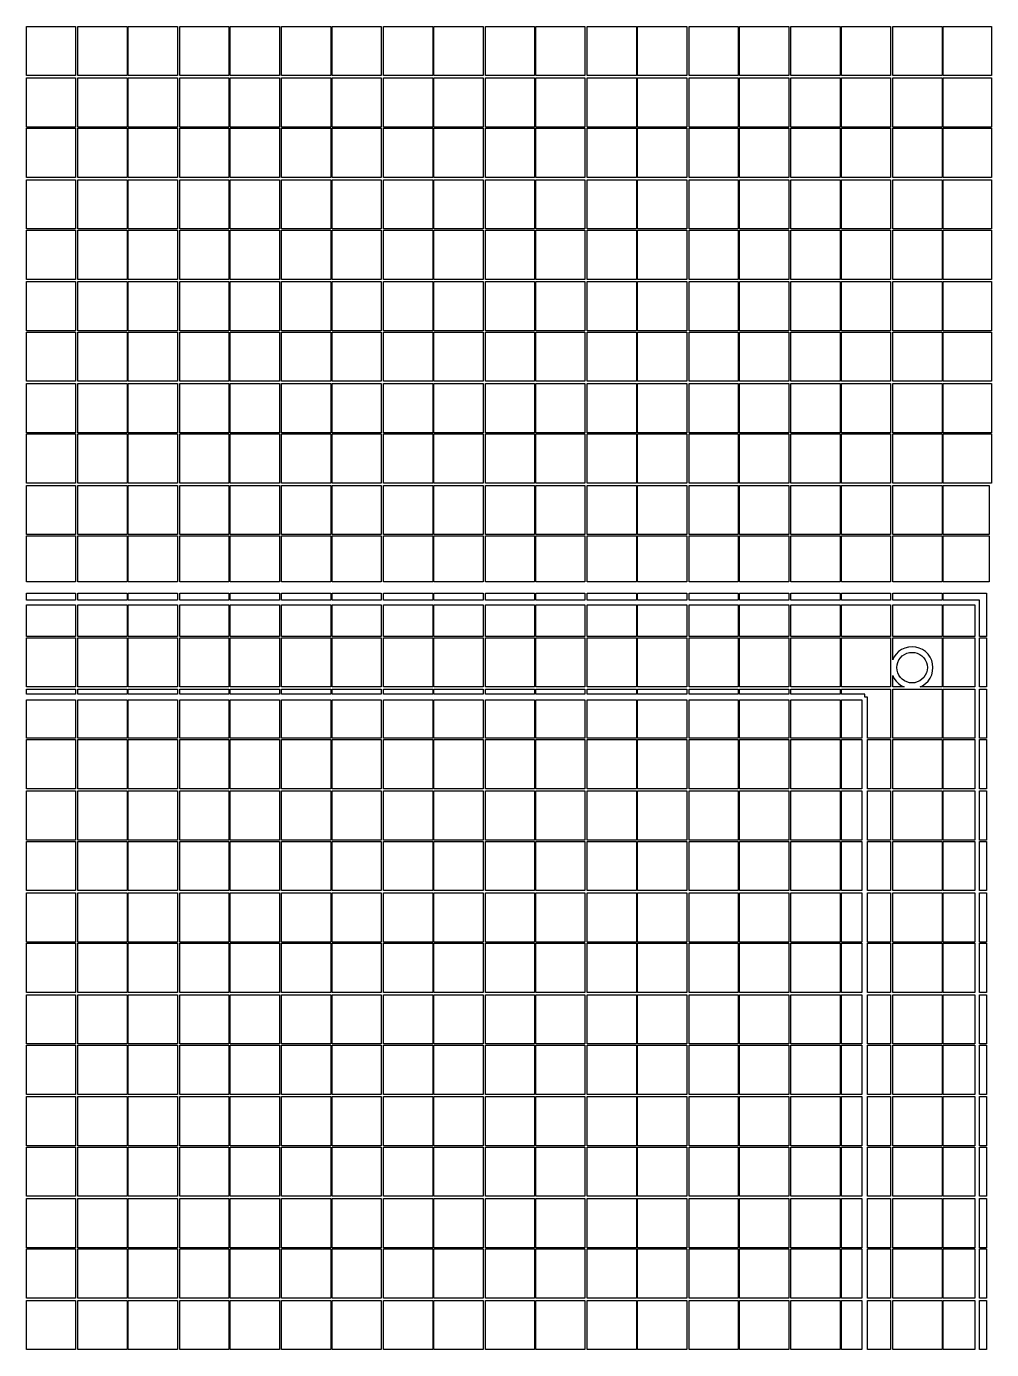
# Model space of a CAD drawing. Extents: x -185 to 185, y -332 to 185.
# Drawn here: x -94.9 to -0.2, y -74.9 to 54.9 of the extents above; entities that cross this region are included whole.
import ezdxf

# ---------------------------------------------------------------- set-up
doc = ezdxf.new("R2010")
doc.units = 0
doc.layers.get('0').update_dxf_attribs({"linetype": 'CONTINUOUS'})

msp = doc.modelspace()

# ---------------------------------------------------------------- linework, layer by layer
for points in [[(-94.94, 54.94), (-90.11, 54.94), (-90.11, 50.11), (-94.94, 50.11)], [(-89.89, 54.94), (-85.06, 54.94), (-85.06, 50.11), (-89.89, 50.11)], [(-84.94, 54.94), (-80.11, 54.94), (-80.11, 50.11), (-84.94, 50.11)], [(-79.89, 54.94), (-75.06, 54.94), (-75.06, 50.11), (-79.89, 50.11)], [(-74.94, 54.94), (-70.11, 54.94), (-70.11, 50.11), (-74.94, 50.11)], [(-69.89, 54.94), (-65.06, 54.94), (-65.06, 50.11), (-69.89, 50.11)], [(-64.94, 54.94), (-60.11, 54.94), (-60.11, 50.11), (-64.94, 50.11)], [(-59.89, 54.94), (-55.06, 54.94), (-55.06, 50.11), (-59.89, 50.11)], [(-54.94, 54.94), (-50.11, 54.94), (-50.11, 50.11), (-54.94, 50.11)], [(-49.89, 54.94), (-45.06, 54.94), (-45.06, 50.11), (-49.89, 50.11)], [(-44.94, 54.94), (-40.11, 54.94), (-40.11, 50.11), (-44.94, 50.11)], [(-39.89, 54.94), (-35.06, 54.94), (-35.06, 50.11), (-39.89, 50.11)], [(-34.94, 54.94), (-30.11, 54.94), (-30.11, 50.11), (-34.94, 50.11)], [(-29.89, 54.94), (-25.06, 54.94), (-25.06, 50.11), (-29.89, 50.11)], [(-24.94, 54.94), (-20.11, 54.94), (-20.11, 50.11), (-24.94, 50.11)], [(-19.89, 54.94), (-15.06, 54.94), (-15.06, 50.11), (-19.89, 50.11)], [(-14.94, 54.94), (-10.11, 54.94), (-10.11, 50.11), (-14.94, 50.11)], [(-9.89, 54.94), (-5.06, 54.94), (-5.06, 50.11), (-9.89, 50.11)], [(-4.94, 54.94), (-0.2, 54.94), (-0.2, 50.11), (-4.94, 50.11)], [(-94.94, 49.89), (-90.11, 49.89), (-90.11, 45.06), (-94.94, 45.06)], [(-89.89, 49.89), (-85.06, 49.89), (-85.06, 45.06), (-89.89, 45.06)], [(-84.94, 49.89), (-80.11, 49.89), (-80.11, 45.06), (-84.94, 45.06)], [(-79.89, 49.89), (-75.06, 49.89), (-75.06, 45.06), (-79.89, 45.06)], [(-74.94, 49.89), (-70.11, 49.89), (-70.11, 45.06), (-74.94, 45.06)], [(-69.89, 49.89), (-65.06, 49.89), (-65.06, 45.06), (-69.89, 45.06)], [(-64.94, 49.89), (-60.11, 49.89), (-60.11, 45.06), (-64.94, 45.06)], [(-59.89, 49.89), (-55.06, 49.89), (-55.06, 45.06), (-59.89, 45.06)], [(-54.94, 49.89), (-50.11, 49.89), (-50.11, 45.06), (-54.94, 45.06)], [(-49.89, 49.89), (-45.06, 49.89), (-45.06, 45.06), (-49.89, 45.06)], [(-44.94, 49.89), (-40.11, 49.89), (-40.11, 45.06), (-44.94, 45.06)], [(-39.89, 49.89), (-35.06, 49.89), (-35.06, 45.06), (-39.89, 45.06)], [(-34.94, 49.89), (-30.11, 49.89), (-30.11, 45.06), (-34.94, 45.06)], [(-29.89, 49.89), (-25.06, 49.89), (-25.06, 45.06), (-29.89, 45.06)], [(-24.94, 49.89), (-20.11, 49.89), (-20.11, 45.06), (-24.94, 45.06)], [(-19.89, 49.89), (-15.06, 49.89), (-15.06, 45.06), (-19.89, 45.06)], [(-14.94, 49.89), (-10.11, 49.89), (-10.11, 45.06), (-14.94, 45.06)], [(-9.89, 49.89), (-5.06, 49.89), (-5.06, 45.06), (-9.89, 45.06)], [(-4.94, 49.89), (-0.2, 49.89), (-0.2, 45.06), (-4.94, 45.06)], [(-94.94, 44.94), (-90.11, 44.94), (-90.11, 40.11), (-94.94, 40.11)], [(-89.89, 44.94), (-85.06, 44.94), (-85.06, 40.11), (-89.89, 40.11)], [(-84.94, 44.94), (-80.11, 44.94), (-80.11, 40.11), (-84.94, 40.11)], [(-79.89, 44.94), (-75.06, 44.94), (-75.06, 40.11), (-79.89, 40.11)], [(-74.94, 44.94), (-70.11, 44.94), (-70.11, 40.11), (-74.94, 40.11)], [(-69.89, 44.94), (-65.06, 44.94), (-65.06, 40.11), (-69.89, 40.11)], [(-64.94, 44.94), (-60.11, 44.94), (-60.11, 40.11), (-64.94, 40.11)], [(-59.89, 44.94), (-55.06, 44.94), (-55.06, 40.11), (-59.89, 40.11)], [(-54.94, 44.94), (-50.11, 44.94), (-50.11, 40.11), (-54.94, 40.11)], [(-49.89, 44.94), (-45.06, 44.94), (-45.06, 40.11), (-49.89, 40.11)], [(-44.94, 44.94), (-40.11, 44.94), (-40.11, 40.11), (-44.94, 40.11)], [(-39.89, 44.94), (-35.06, 44.94), (-35.06, 40.11), (-39.89, 40.11)], [(-34.94, 44.94), (-30.11, 44.94), (-30.11, 40.11), (-34.94, 40.11)], [(-29.89, 44.94), (-25.06, 44.94), (-25.06, 40.11), (-29.89, 40.11)], [(-24.94, 44.94), (-20.11, 44.94), (-20.11, 40.11), (-24.94, 40.11)], [(-19.89, 44.94), (-15.06, 44.94), (-15.06, 40.11), (-19.89, 40.11)], [(-14.94, 44.94), (-10.11, 44.94), (-10.11, 40.11), (-14.94, 40.11)], [(-9.89, 44.94), (-5.06, 44.94), (-5.06, 40.11), (-9.89, 40.11)], [(-4.94, 44.94), (-0.2, 44.94), (-0.2, 40.11), (-4.94, 40.11)], [(-94.94, 39.89), (-90.11, 39.89), (-90.11, 35.06), (-94.94, 35.06)], [(-89.89, 39.89), (-85.06, 39.89), (-85.06, 35.06), (-89.89, 35.06)], [(-84.94, 39.89), (-80.11, 39.89), (-80.11, 35.06), (-84.94, 35.06)], [(-79.89, 39.89), (-75.06, 39.89), (-75.06, 35.06), (-79.89, 35.06)], [(-74.94, 39.89), (-70.11, 39.89), (-70.11, 35.06), (-74.94, 35.06)], [(-69.89, 39.89), (-65.06, 39.89), (-65.06, 35.06), (-69.89, 35.06)], [(-64.94, 39.89), (-60.11, 39.89), (-60.11, 35.06), (-64.94, 35.06)], [(-59.89, 39.89), (-55.06, 39.89), (-55.06, 35.06), (-59.89, 35.06)], [(-54.94, 39.89), (-50.11, 39.89), (-50.11, 35.06), (-54.94, 35.06)], [(-49.89, 39.89), (-45.06, 39.89), (-45.06, 35.06), (-49.89, 35.06)], [(-44.94, 39.89), (-40.11, 39.89), (-40.11, 35.06), (-44.94, 35.06)], [(-39.89, 39.89), (-35.06, 39.89), (-35.06, 35.06), (-39.89, 35.06)], [(-34.94, 39.89), (-30.11, 39.89), (-30.11, 35.06), (-34.94, 35.06)], [(-29.89, 39.89), (-25.06, 39.89), (-25.06, 35.06), (-29.89, 35.06)], [(-24.94, 39.89), (-20.11, 39.89), (-20.11, 35.06), (-24.94, 35.06)], [(-19.89, 39.89), (-15.06, 39.89), (-15.06, 35.06), (-19.89, 35.06)], [(-14.94, 39.89), (-10.11, 39.89), (-10.11, 35.06), (-14.94, 35.06)], [(-9.89, 39.89), (-5.06, 39.89), (-5.06, 35.06), (-9.89, 35.06)], [(-4.94, 39.89), (-0.2, 39.89), (-0.2, 35.06), (-4.94, 35.06)], [(-94.94, 34.94), (-90.11, 34.94), (-90.11, 30.11), (-94.94, 30.11)], [(-89.89, 34.94), (-85.06, 34.94), (-85.06, 30.11), (-89.89, 30.11)], [(-84.94, 34.94), (-80.11, 34.94), (-80.11, 30.11), (-84.94, 30.11)], [(-79.89, 34.94), (-75.06, 34.94), (-75.06, 30.11), (-79.89, 30.11)], [(-74.94, 34.94), (-70.11, 34.94), (-70.11, 30.11), (-74.94, 30.11)], [(-69.89, 34.94), (-65.06, 34.94), (-65.06, 30.11), (-69.89, 30.11)], [(-64.94, 34.94), (-60.11, 34.94), (-60.11, 30.11), (-64.94, 30.11)], [(-59.89, 34.94), (-55.06, 34.94), (-55.06, 30.11), (-59.89, 30.11)], [(-54.94, 34.94), (-50.11, 34.94), (-50.11, 30.11), (-54.94, 30.11)], [(-49.89, 34.94), (-45.06, 34.94), (-45.06, 30.11), (-49.89, 30.11)], [(-44.94, 34.94), (-40.11, 34.94), (-40.11, 30.11), (-44.94, 30.11)], [(-39.89, 34.94), (-35.06, 34.94), (-35.06, 30.11), (-39.89, 30.11)], [(-34.94, 34.94), (-30.11, 34.94), (-30.11, 30.11), (-34.94, 30.11)], [(-29.89, 34.94), (-25.06, 34.94), (-25.06, 30.11), (-29.89, 30.11)], [(-24.94, 34.94), (-20.11, 34.94), (-20.11, 30.11), (-24.94, 30.11)], [(-19.89, 34.94), (-15.06, 34.94), (-15.06, 30.11), (-19.89, 30.11)], [(-14.94, 34.94), (-10.11, 34.94), (-10.11, 30.11), (-14.94, 30.11)], [(-9.89, 34.94), (-5.06, 34.94), (-5.06, 30.11), (-9.89, 30.11)], [(-4.94, 34.94), (-0.2, 34.94), (-0.2, 30.11), (-4.94, 30.11)], [(-94.94, 29.89), (-90.11, 29.89), (-90.11, 25.06), (-94.94, 25.06)], [(-89.89, 29.89), (-85.06, 29.89), (-85.06, 25.06), (-89.89, 25.06)], [(-84.94, 29.89), (-80.11, 29.89), (-80.11, 25.06), (-84.94, 25.06)], [(-79.89, 29.89), (-75.06, 29.89), (-75.06, 25.06), (-79.89, 25.06)], [(-74.94, 29.89), (-70.11, 29.89), (-70.11, 25.06), (-74.94, 25.06)], [(-69.89, 29.89), (-65.06, 29.89), (-65.06, 25.06), (-69.89, 25.06)], [(-64.94, 29.89), (-60.11, 29.89), (-60.11, 25.06), (-64.94, 25.06)], [(-59.89, 29.89), (-55.06, 29.89), (-55.06, 25.06), (-59.89, 25.06)], [(-54.94, 29.89), (-50.11, 29.89), (-50.11, 25.06), (-54.94, 25.06)], [(-49.89, 29.89), (-45.06, 29.89), (-45.06, 25.06), (-49.89, 25.06)], [(-44.94, 29.89), (-40.11, 29.89), (-40.11, 25.06), (-44.94, 25.06)], [(-39.89, 29.89), (-35.06, 29.89), (-35.06, 25.06), (-39.89, 25.06)], [(-34.94, 29.89), (-30.11, 29.89), (-30.11, 25.06), (-34.94, 25.06)], [(-29.89, 29.89), (-25.06, 29.89), (-25.06, 25.06), (-29.89, 25.06)], [(-24.94, 29.89), (-20.11, 29.89), (-20.11, 25.06), (-24.94, 25.06)], [(-19.89, 29.89), (-15.06, 29.89), (-15.06, 25.06), (-19.89, 25.06)], [(-14.94, 29.89), (-10.11, 29.89), (-10.11, 25.06), (-14.94, 25.06)], [(-9.89, 29.89), (-5.06, 29.89), (-5.06, 25.06), (-9.89, 25.06)], [(-4.94, 29.89), (-0.2, 29.89), (-0.2, 25.06), (-4.94, 25.06)], [(-94.94, 24.94), (-90.11, 24.94), (-90.11, 20.11), (-94.94, 20.11)], [(-89.89, 24.94), (-85.06, 24.94), (-85.06, 20.11), (-89.89, 20.11)], [(-84.94, 24.94), (-80.11, 24.94), (-80.11, 20.11), (-84.94, 20.11)], [(-79.89, 24.94), (-75.06, 24.94), (-75.06, 20.11), (-79.89, 20.11)], [(-74.94, 24.94), (-70.11, 24.94), (-70.11, 20.11), (-74.94, 20.11)], [(-69.89, 24.94), (-65.06, 24.94), (-65.06, 20.11), (-69.89, 20.11)], [(-64.94, 24.94), (-60.11, 24.94), (-60.11, 20.11), (-64.94, 20.11)], [(-59.89, 24.94), (-55.06, 24.94), (-55.06, 20.11), (-59.89, 20.11)], [(-54.94, 24.94), (-50.11, 24.94), (-50.11, 20.11), (-54.94, 20.11)], [(-49.89, 24.94), (-45.06, 24.94), (-45.06, 20.11), (-49.89, 20.11)], [(-44.94, 24.94), (-40.11, 24.94), (-40.11, 20.11), (-44.94, 20.11)], [(-39.89, 24.94), (-35.06, 24.94), (-35.06, 20.11), (-39.89, 20.11)], [(-34.94, 24.94), (-30.11, 24.94), (-30.11, 20.11), (-34.94, 20.11)], [(-29.89, 24.94), (-25.06, 24.94), (-25.06, 20.11), (-29.89, 20.11)], [(-24.94, 24.94), (-20.11, 24.94), (-20.11, 20.11), (-24.94, 20.11)], [(-19.89, 24.94), (-15.06, 24.94), (-15.06, 20.11), (-19.89, 20.11)], [(-14.94, 24.94), (-10.11, 24.94), (-10.11, 20.11), (-14.94, 20.11)], [(-9.89, 24.94), (-5.06, 24.94), (-5.06, 20.11), (-9.89, 20.11)], [(-4.94, 24.94), (-0.2, 24.94), (-0.2, 20.11), (-4.94, 20.11)], [(-94.94, 19.89), (-90.11, 19.89), (-90.11, 15.06), (-94.94, 15.06)], [(-89.89, 19.89), (-85.06, 19.89), (-85.06, 15.06), (-89.89, 15.06)], [(-84.94, 19.89), (-80.11, 19.89), (-80.11, 15.06), (-84.94, 15.06)], [(-79.89, 19.89), (-75.06, 19.89), (-75.06, 15.06), (-79.89, 15.06)], [(-74.94, 19.89), (-70.11, 19.89), (-70.11, 15.06), (-74.94, 15.06)], [(-69.89, 19.89), (-65.06, 19.89), (-65.06, 15.06), (-69.89, 15.06)], [(-64.94, 19.89), (-60.11, 19.89), (-60.11, 15.06), (-64.94, 15.06)], [(-59.89, 19.89), (-55.06, 19.89), (-55.06, 15.06), (-59.89, 15.06)], [(-54.94, 19.89), (-50.11, 19.89), (-50.11, 15.06), (-54.94, 15.06)], [(-49.89, 19.89), (-45.06, 19.89), (-45.06, 15.06), (-49.89, 15.06)], [(-44.94, 19.89), (-40.11, 19.89), (-40.11, 15.06), (-44.94, 15.06)], [(-39.89, 19.89), (-35.06, 19.89), (-35.06, 15.06), (-39.89, 15.06)], [(-34.94, 19.89), (-30.11, 19.89), (-30.11, 15.06), (-34.94, 15.06)], [(-29.89, 19.89), (-25.06, 19.89), (-25.06, 15.06), (-29.89, 15.06)], [(-24.94, 19.89), (-20.11, 19.89), (-20.11, 15.06), (-24.94, 15.06)], [(-19.89, 19.89), (-15.06, 19.89), (-15.06, 15.06), (-19.89, 15.06)], [(-14.94, 19.89), (-10.11, 19.89), (-10.11, 15.06), (-14.94, 15.06)], [(-9.89, 19.89), (-5.06, 19.89), (-5.06, 15.06), (-9.89, 15.06)], [(-4.94, 19.89), (-0.2, 19.89), (-0.2, 15.06), (-4.94, 15.06)], [(-94.94, 14.94), (-90.11, 14.94), (-90.11, 10.11), (-94.94, 10.11)], [(-89.89, 14.94), (-85.06, 14.94), (-85.06, 10.11), (-89.89, 10.11)], [(-84.94, 14.94), (-80.11, 14.94), (-80.11, 10.11), (-84.94, 10.11)], [(-79.89, 14.94), (-75.06, 14.94), (-75.06, 10.11), (-79.89, 10.11)], [(-74.94, 14.94), (-70.11, 14.94), (-70.11, 10.11), (-74.94, 10.11)], [(-69.89, 14.94), (-65.06, 14.94), (-65.06, 10.11), (-69.89, 10.11)], [(-64.94, 14.94), (-60.11, 14.94), (-60.11, 10.11), (-64.94, 10.11)], [(-59.89, 14.94), (-55.06, 14.94), (-55.06, 10.11), (-59.89, 10.11)], [(-54.94, 14.94), (-50.11, 14.94), (-50.11, 10.11), (-54.94, 10.11)], [(-49.89, 14.94), (-45.06, 14.94), (-45.06, 10.11), (-49.89, 10.11)], [(-44.94, 14.94), (-40.11, 14.94), (-40.11, 10.11), (-44.94, 10.11)], [(-39.89, 14.94), (-35.06, 14.94), (-35.06, 10.11), (-39.89, 10.11)], [(-34.94, 14.94), (-30.11, 14.94), (-30.11, 10.11), (-34.94, 10.11)], [(-29.89, 14.94), (-25.06, 14.94), (-25.06, 10.11), (-29.89, 10.11)], [(-24.94, 14.94), (-20.11, 14.94), (-20.11, 10.11), (-24.94, 10.11)], [(-19.89, 14.94), (-15.06, 14.94), (-15.06, 10.11), (-19.89, 10.11)], [(-14.94, 14.94), (-10.11, 14.94), (-10.11, 10.11), (-14.94, 10.11)], [(-9.89, 14.94), (-5.06, 14.94), (-5.06, 10.11), (-9.89, 10.11)], [(-4.94, 14.94), (-0.2, 14.94), (-0.2, 10.11), (-4.94, 10.11)], [(-94.94, 9.89), (-90.11, 9.89), (-90.11, 5.06), (-94.94, 5.06)], [(-89.89, 9.89), (-85.06, 9.89), (-85.06, 5.06), (-89.89, 5.06)], [(-84.94, 9.89), (-80.11, 9.89), (-80.11, 5.06), (-84.94, 5.06)], [(-79.89, 9.89), (-75.06, 9.89), (-75.06, 5.06), (-79.89, 5.06)], [(-74.94, 9.89), (-70.11, 9.89), (-70.11, 5.06), (-74.94, 5.06)], [(-69.89, 9.89), (-65.06, 9.89), (-65.06, 5.06), (-69.89, 5.06)], [(-64.94, 9.89), (-60.11, 9.89), (-60.11, 5.06), (-64.94, 5.06)], [(-59.89, 9.89), (-55.06, 9.89), (-55.06, 5.06), (-59.89, 5.06)], [(-54.94, 9.89), (-50.11, 9.89), (-50.11, 5.06), (-54.94, 5.06)], [(-49.89, 9.89), (-45.06, 9.89), (-45.06, 5.06), (-49.89, 5.06)], [(-44.94, 9.89), (-40.11, 9.89), (-40.11, 5.06), (-44.94, 5.06)], [(-39.89, 9.89), (-35.06, 9.89), (-35.06, 5.06), (-39.89, 5.06)], [(-34.94, 9.89), (-30.11, 9.89), (-30.11, 5.06), (-34.94, 5.06)], [(-29.89, 9.89), (-25.06, 9.89), (-25.06, 5.06), (-29.89, 5.06)], [(-24.94, 9.89), (-20.11, 9.89), (-20.11, 5.06), (-24.94, 5.06)], [(-19.89, 9.89), (-15.06, 9.89), (-15.06, 5.06), (-19.89, 5.06)], [(-14.94, 9.89), (-10.11, 9.89), (-10.11, 5.06), (-14.94, 5.06)], [(-9.89, 9.89), (-5.06, 9.89), (-5.06, 5.06), (-9.89, 5.06)], [(-4.94, 9.89), (-0.425, 9.89), (-0.425, 5.06), (-4.94, 5.06)], [(-94.94, 4.94), (-90.11, 4.94), (-90.11, 0.425), (-94.94, 0.425)], [(-89.89, 4.94), (-85.06, 4.94), (-85.06, 0.425), (-89.89, 0.425)], [(-84.94, 4.94), (-80.11, 4.94), (-80.11, 0.425), (-84.94, 0.425)], [(-79.89, 4.94), (-75.06, 4.94), (-75.06, 0.425), (-79.89, 0.425)], [(-74.94, 4.94), (-70.11, 4.94), (-70.11, 0.425), (-74.94, 0.425)], [(-69.89, 4.94), (-65.06, 4.94), (-65.06, 0.425), (-69.89, 0.425)], [(-64.94, 4.94), (-60.11, 4.94), (-60.11, 0.425), (-64.94, 0.425)], [(-59.89, 4.94), (-55.06, 4.94), (-55.06, 0.425), (-59.89, 0.425)], [(-54.94, 4.94), (-50.11, 4.94), (-50.11, 0.425), (-54.94, 0.425)], [(-49.89, 4.94), (-45.06, 4.94), (-45.06, 0.425), (-49.89, 0.425)], [(-44.94, 4.94), (-40.11, 4.94), (-40.11, 0.425), (-44.94, 0.425)], [(-39.89, 4.94), (-35.06, 4.94), (-35.06, 0.425), (-39.89, 0.425)], [(-34.94, 4.94), (-30.11, 4.94), (-30.11, 0.425), (-34.94, 0.425)], [(-29.89, 4.94), (-25.06, 4.94), (-25.06, 0.425), (-29.89, 0.425)], [(-24.94, 4.94), (-20.11, 4.94), (-20.11, 0.425), (-24.94, 0.425)], [(-19.89, 4.94), (-15.06, 4.94), (-15.06, 0.425), (-19.89, 0.425)], [(-14.94, 4.94), (-10.11, 4.94), (-10.11, 0.425), (-14.94, 0.425)], [(-9.89, 4.94), (-5.06, 4.94), (-5.06, 0.425), (-9.89, 0.425)], [(-4.94, 4.94), (-0.425, 4.94), (-0.425, 0.425), (-4.94, 0.425)], [(-94.94, -1.39387), (-94.94, -0.7), (-90.11, -0.7), (-90.11, -1.39387)], [(-89.89, -1.39387), (-89.89, -0.7), (-85.06, -0.7), (-85.06, -1.39387)], [(-84.94, -1.39387), (-84.94, -0.7), (-80.11, -0.7), (-80.11, -1.39387)], [(-79.89, -1.39387), (-79.89, -0.7), (-75.06, -0.7), (-75.06, -1.39387)], [(-74.94, -1.39387), (-74.94, -0.7), (-70.11, -0.7), (-70.11, -1.39387)], [(-69.89, -1.39387), (-69.89, -0.7), (-65.06, -0.7), (-65.06, -1.39387)], [(-64.94, -1.39387), (-64.94, -0.7), (-60.11, -0.7), (-60.11, -1.39387)], [(-59.89, -1.39387), (-59.89, -0.7), (-55.06, -0.7), (-55.06, -1.39387)], [(-54.94, -1.39387), (-54.94, -0.7), (-50.11, -0.7), (-50.11, -1.39387)], [(-49.89, -1.39387), (-49.89, -0.7), (-45.06, -0.7), (-45.06, -1.39387)], [(-44.94, -1.39387), (-44.94, -0.7), (-40.11, -0.7), (-40.11, -1.39387)], [(-39.89, -1.39387), (-39.89, -0.7), (-35.06, -0.7), (-35.06, -1.39387)], [(-34.94, -1.39387), (-34.94, -0.7), (-30.11, -0.7), (-30.11, -1.39387)], [(-29.89, -1.39387), (-29.89, -0.7), (-25.06, -0.7), (-25.06, -1.39387)], [(-24.94, -1.39387), (-24.94, -0.7), (-20.11, -0.7), (-20.11, -1.39387)], [(-19.89, -1.39387), (-19.89, -0.7), (-15.06, -0.7), (-15.06, -1.39387)], [(-14.94, -1.39387), (-14.94, -0.7), (-10.11, -0.7), (-10.11, -1.39387)], [(-9.89, -1.39387), (-9.89, -0.7), (-5.06, -0.7), (-5.06, -1.39387)], [(-1.39766, -1.39387), (-4.94, -1.39387), (-4.94, -0.7), (-0.7, -0.7), (-0.7, -4.94), (-1.39766, -4.94)], [(-94.94, -1.84387), (-90.11, -1.84387), (-90.11, -4.94), (-94.94, -4.94)], [(-89.89, -1.84387), (-85.06, -1.84387), (-85.06, -4.94), (-89.89, -4.94)], [(-84.94, -1.84387), (-80.11, -1.84387), (-80.11, -4.94), (-84.94, -4.94)], [(-79.89, -1.84387), (-75.06, -1.84387), (-75.06, -4.94), (-79.89, -4.94)], [(-74.94, -1.84387), (-70.11, -1.84387), (-70.11, -4.94), (-74.94, -4.94)], [(-69.89, -1.84387), (-65.06, -1.84387), (-65.06, -4.94), (-69.89, -4.94)], [(-64.94, -1.84387), (-60.11, -1.84387), (-60.11, -4.94), (-64.94, -4.94)], [(-59.89, -1.84387), (-55.06, -1.84387), (-55.06, -4.94), (-59.89, -4.94)], [(-54.94, -1.84387), (-50.11, -1.84387), (-50.11, -4.94), (-54.94, -4.94)], [(-49.89, -1.84387), (-45.06, -1.84387), (-45.06, -4.94), (-49.89, -4.94)], [(-44.94, -1.84387), (-40.11, -1.84387), (-40.11, -4.94), (-44.94, -4.94)], [(-39.89, -1.84387), (-35.06, -1.84387), (-35.06, -4.94), (-39.89, -4.94)], [(-34.94, -1.84387), (-30.11, -1.84387), (-30.11, -4.94), (-34.94, -4.94)], [(-29.89, -1.84387), (-25.06, -1.84387), (-25.06, -4.94), (-29.89, -4.94)], [(-24.94, -1.84387), (-20.11, -1.84387), (-20.11, -4.94), (-24.94, -4.94)], [(-19.89, -1.84387), (-15.06, -1.84387), (-15.06, -4.94), (-19.89, -4.94)], [(-14.94, -1.84387), (-10.11, -1.84387), (-10.11, -4.94), (-14.94, -4.94)], [(-9.89, -1.84387), (-5.06, -1.84387), (-5.06, -4.94), (-9.89, -4.94)], [(-4.94, -1.84387), (-1.84766, -1.84387), (-1.84766, -4.94), (-4.94, -4.94)], [(-94.94, -5.06), (-90.11, -5.06), (-90.11, -9.89), (-94.94, -9.89)], [(-89.89, -5.06), (-85.06, -5.06), (-85.06, -9.89), (-89.89, -9.89)], [(-84.94, -5.06), (-80.11, -5.06), (-80.11, -9.89), (-84.94, -9.89)], [(-79.89, -5.06), (-75.06, -5.06), (-75.06, -9.89), (-79.89, -9.89)], [(-74.94, -5.06), (-70.11, -5.06), (-70.11, -9.89), (-74.94, -9.89)], [(-69.89, -5.06), (-65.06, -5.06), (-65.06, -9.89), (-69.89, -9.89)], [(-64.94, -5.06), (-60.11, -5.06), (-60.11, -9.89), (-64.94, -9.89)], [(-59.89, -5.06), (-55.06, -5.06), (-55.06, -9.89), (-59.89, -9.89)], [(-54.94, -5.06), (-50.11, -5.06), (-50.11, -9.89), (-54.94, -9.89)], [(-49.89, -5.06), (-45.06, -5.06), (-45.06, -9.89), (-49.89, -9.89)], [(-44.94, -5.06), (-40.11, -5.06), (-40.11, -9.89), (-44.94, -9.89)], [(-39.89, -5.06), (-35.06, -5.06), (-35.06, -9.89), (-39.89, -9.89)], [(-34.94, -5.06), (-30.11, -5.06), (-30.11, -9.89), (-34.94, -9.89)], [(-29.89, -5.06), (-25.06, -5.06), (-25.06, -9.89), (-29.89, -9.89)], [(-24.94, -5.06), (-20.11, -5.06), (-20.11, -9.89), (-24.94, -9.89)], [(-19.89, -5.06), (-15.06, -5.06), (-15.06, -9.89), (-19.89, -9.89)], [(-14.94, -5.06), (-10.11, -5.06), (-10.11, -9.89), (-14.94, -9.89)], [(-6.975, -9.77535), (-6.68229, -9.57039), (-6.42961, -9.31771), (-6.22465, -9.025), (-6.07363, -8.70114), (-5.98114, -8.35598), (-5.95, -8), (-5.98114, -7.64402), (-6.07363, -7.29886), (-6.22465, -6.975), (-6.42961, -6.68229), (-6.68229, -6.42961), (-6.975, -6.22465), (-7.29886, -6.07363), (-7.64402, -5.98114), (-8, -5.95), (-8.35598, -5.98114), (-8.70114, -6.07363), (-9.025, -6.22465), (-9.31771, -6.42961), (-9.57039, -6.68229), (-9.77535, -6.975), (-9.89, -7.22086), (-9.89, -5.06), (-5.06, -5.06), (-5.06, -9.89), (-7.22086, -9.89)], [(-4.94, -5.06), (-1.84766, -5.06), (-1.84766, -9.89), (-4.94, -9.89)], [(-1.39766, -5.06), (-0.7, -5.06), (-0.7, -9.89), (-1.39766, -9.89)], [(-8.26047, -9.47721), (-8.51303, -9.40954), (-8.75, -9.29904), (-8.96418, -9.14907), (-9.14907, -8.96418), (-9.29904, -8.75), (-9.40954, -8.51303), (-9.47721, -8.26047), (-9.5, -8), (-9.47721, -7.73953), (-9.40954, -7.48697), (-9.29904, -7.25), (-9.14907, -7.03582), (-8.96418, -6.85093), (-8.75, -6.70096), (-8.51303, -6.59046), (-8.26047, -6.52279), (-8, -6.5), (-7.73953, -6.52279), (-7.48697, -6.59046), (-7.25, -6.70096), (-7.03582, -6.85093), (-6.85093, -7.03582), (-6.70096, -7.25), (-6.59046, -7.48697), (-6.52279, -7.73953), (-6.5, -8), (-6.52279, -8.26047), (-6.59046, -8.51303), (-6.70096, -8.75), (-6.85093, -8.96418), (-7.03582, -9.14907), (-7.25, -9.29904), (-7.48697, -9.40954), (-7.73953, -9.47721), (-8, -9.5)], [(-9.89, -8.77914), (-9.77535, -9.025), (-9.57039, -9.31771), (-9.31771, -9.57039), (-9.025, -9.77535), (-8.77914, -9.89), (-9.89, -9.89)], [(-94.94, -10.62), (-94.94, -10.11), (-90.11, -10.11), (-90.11, -10.62)], [(-89.89, -10.62), (-89.89, -10.11), (-85.06, -10.11), (-85.06, -10.62)], [(-84.94, -10.62), (-84.94, -10.11), (-80.11, -10.11), (-80.11, -10.62)], [(-79.89, -10.62), (-79.89, -10.11), (-75.06, -10.11), (-75.06, -10.62)], [(-74.94, -10.62), (-74.94, -10.11), (-70.11, -10.11), (-70.11, -10.62)], [(-69.89, -10.62), (-69.89, -10.11), (-65.06, -10.11), (-65.06, -10.62)], [(-64.94, -10.62), (-64.94, -10.11), (-60.11, -10.11), (-60.11, -10.62)], [(-59.89, -10.62), (-59.89, -10.11), (-55.06, -10.11), (-55.06, -10.62)], [(-54.94, -10.62), (-54.94, -10.11), (-50.11, -10.11), (-50.11, -10.62)], [(-49.89, -10.62), (-49.89, -10.11), (-45.06, -10.11), (-45.06, -10.62)], [(-44.94, -10.62), (-44.94, -10.11), (-40.11, -10.11), (-40.11, -10.62)], [(-39.89, -10.62), (-39.89, -10.11), (-35.06, -10.11), (-35.06, -10.62)], [(-34.94, -10.62), (-34.94, -10.11), (-30.11, -10.11), (-30.11, -10.62)], [(-29.89, -10.62), (-29.89, -10.11), (-25.06, -10.11), (-25.06, -10.62)], [(-24.94, -10.62), (-24.94, -10.11), (-20.11, -10.11), (-20.11, -10.62)], [(-19.89, -10.62), (-19.89, -10.11), (-15.06, -10.11), (-15.06, -10.62)], [(-12.375, -10.895), (-12.65, -10.895), (-12.65, -10.62), (-14.94, -10.62), (-14.94, -10.11), (-10.11, -10.11), (-10.11, -14.94), (-12.375, -14.94)], [(-9.89, -10.11), (-5.06, -10.11), (-5.06, -14.94), (-9.89, -14.94)], [(-4.94, -10.11), (-1.84766, -10.11), (-1.84766, -14.94), (-4.94, -14.94)], [(-1.39766, -10.11), (-0.7, -10.11), (-0.7, -14.94), (-1.39766, -14.94)], [(-94.94, -11.17), (-90.11, -11.17), (-90.11, -14.94), (-94.94, -14.94)], [(-89.89, -11.17), (-85.06, -11.17), (-85.06, -14.94), (-89.89, -14.94)], [(-84.94, -11.17), (-80.11, -11.17), (-80.11, -14.94), (-84.94, -14.94)], [(-79.89, -11.17), (-75.06, -11.17), (-75.06, -14.94), (-79.89, -14.94)], [(-74.94, -11.17), (-70.11, -11.17), (-70.11, -14.94), (-74.94, -14.94)], [(-69.89, -11.17), (-65.06, -11.17), (-65.06, -14.94), (-69.89, -14.94)], [(-64.94, -11.17), (-60.11, -11.17), (-60.11, -14.94), (-64.94, -14.94)], [(-59.89, -11.17), (-55.06, -11.17), (-55.06, -14.94), (-59.89, -14.94)], [(-54.94, -11.17), (-50.11, -11.17), (-50.11, -14.94), (-54.94, -14.94)], [(-49.89, -11.17), (-45.06, -11.17), (-45.06, -14.94), (-49.89, -14.94)], [(-44.94, -11.17), (-40.11, -11.17), (-40.11, -14.94), (-44.94, -14.94)], [(-39.89, -11.17), (-35.06, -11.17), (-35.06, -14.94), (-39.89, -14.94)], [(-34.94, -11.17), (-30.11, -11.17), (-30.11, -14.94), (-34.94, -14.94)], [(-29.89, -11.17), (-25.06, -11.17), (-25.06, -14.94), (-29.89, -14.94)], [(-24.94, -11.17), (-20.11, -11.17), (-20.11, -14.94), (-24.94, -14.94)], [(-19.89, -11.17), (-15.06, -11.17), (-15.06, -14.94), (-19.89, -14.94)], [(-14.94, -11.17), (-12.925, -11.17), (-12.925, -14.94), (-14.94, -14.94)], [(-94.94, -15.06), (-90.11, -15.06), (-90.11, -19.89), (-94.94, -19.89)], [(-89.89, -15.06), (-85.06, -15.06), (-85.06, -19.89), (-89.89, -19.89)], [(-84.94, -15.06), (-80.11, -15.06), (-80.11, -19.89), (-84.94, -19.89)], [(-79.89, -15.06), (-75.06, -15.06), (-75.06, -19.89), (-79.89, -19.89)], [(-74.94, -15.06), (-70.11, -15.06), (-70.11, -19.89), (-74.94, -19.89)], [(-69.89, -15.06), (-65.06, -15.06), (-65.06, -19.89), (-69.89, -19.89)], [(-64.94, -15.06), (-60.11, -15.06), (-60.11, -19.89), (-64.94, -19.89)], [(-59.89, -15.06), (-55.06, -15.06), (-55.06, -19.89), (-59.89, -19.89)], [(-54.94, -15.06), (-50.11, -15.06), (-50.11, -19.89), (-54.94, -19.89)], [(-49.89, -15.06), (-45.06, -15.06), (-45.06, -19.89), (-49.89, -19.89)], [(-44.94, -15.06), (-40.11, -15.06), (-40.11, -19.89), (-44.94, -19.89)], [(-39.89, -15.06), (-35.06, -15.06), (-35.06, -19.89), (-39.89, -19.89)], [(-34.94, -15.06), (-30.11, -15.06), (-30.11, -19.89), (-34.94, -19.89)], [(-29.89, -15.06), (-25.06, -15.06), (-25.06, -19.89), (-29.89, -19.89)], [(-24.94, -15.06), (-20.11, -15.06), (-20.11, -19.89), (-24.94, -19.89)], [(-19.89, -15.06), (-15.06, -15.06), (-15.06, -19.89), (-19.89, -19.89)], [(-14.94, -15.06), (-12.925, -15.06), (-12.925, -19.89), (-14.94, -19.89)], [(-12.375, -15.06), (-10.11, -15.06), (-10.11, -19.89), (-12.375, -19.89)], [(-9.89, -15.06), (-5.06, -15.06), (-5.06, -19.89), (-9.89, -19.89)], [(-4.94, -15.06), (-1.84766, -15.06), (-1.84766, -19.89), (-4.94, -19.89)], [(-1.39766, -15.06), (-0.7, -15.06), (-0.7, -19.89), (-1.39766, -19.89)], [(-94.94, -20.11), (-90.11, -20.11), (-90.11, -24.94), (-94.94, -24.94)], [(-89.89, -20.11), (-85.06, -20.11), (-85.06, -24.94), (-89.89, -24.94)], [(-84.94, -20.11), (-80.11, -20.11), (-80.11, -24.94), (-84.94, -24.94)], [(-79.89, -20.11), (-75.06, -20.11), (-75.06, -24.94), (-79.89, -24.94)], [(-74.94, -20.11), (-70.11, -20.11), (-70.11, -24.94), (-74.94, -24.94)], [(-69.89, -20.11), (-65.06, -20.11), (-65.06, -24.94), (-69.89, -24.94)], [(-64.94, -20.11), (-60.11, -20.11), (-60.11, -24.94), (-64.94, -24.94)], [(-59.89, -20.11), (-55.06, -20.11), (-55.06, -24.94), (-59.89, -24.94)], [(-54.94, -20.11), (-50.11, -20.11), (-50.11, -24.94), (-54.94, -24.94)], [(-49.89, -20.11), (-45.06, -20.11), (-45.06, -24.94), (-49.89, -24.94)], [(-44.94, -20.11), (-40.11, -20.11), (-40.11, -24.94), (-44.94, -24.94)], [(-39.89, -20.11), (-35.06, -20.11), (-35.06, -24.94), (-39.89, -24.94)], [(-34.94, -20.11), (-30.11, -20.11), (-30.11, -24.94), (-34.94, -24.94)], [(-29.89, -20.11), (-25.06, -20.11), (-25.06, -24.94), (-29.89, -24.94)], [(-24.94, -20.11), (-20.11, -20.11), (-20.11, -24.94), (-24.94, -24.94)], [(-19.89, -20.11), (-15.06, -20.11), (-15.06, -24.94), (-19.89, -24.94)], [(-14.94, -20.11), (-12.925, -20.11), (-12.925, -24.94), (-14.94, -24.94)], [(-12.375, -20.11), (-10.11, -20.11), (-10.11, -24.94), (-12.375, -24.94)], [(-9.89, -20.11), (-5.06, -20.11), (-5.06, -24.94), (-9.89, -24.94)], [(-4.94, -20.11), (-1.84766, -20.11), (-1.84766, -24.94), (-4.94, -24.94)], [(-1.39766, -20.11), (-0.7, -20.11), (-0.7, -24.94), (-1.39766, -24.94)], [(-94.94, -25.06), (-90.11, -25.06), (-90.11, -29.89), (-94.94, -29.89)], [(-89.89, -25.06), (-85.06, -25.06), (-85.06, -29.89), (-89.89, -29.89)], [(-84.94, -25.06), (-80.11, -25.06), (-80.11, -29.89), (-84.94, -29.89)], [(-79.89, -25.06), (-75.06, -25.06), (-75.06, -29.89), (-79.89, -29.89)], [(-74.94, -25.06), (-70.11, -25.06), (-70.11, -29.89), (-74.94, -29.89)], [(-69.89, -25.06), (-65.06, -25.06), (-65.06, -29.89), (-69.89, -29.89)], [(-64.94, -25.06), (-60.11, -25.06), (-60.11, -29.89), (-64.94, -29.89)], [(-59.89, -25.06), (-55.06, -25.06), (-55.06, -29.89), (-59.89, -29.89)], [(-54.94, -25.06), (-50.11, -25.06), (-50.11, -29.89), (-54.94, -29.89)], [(-49.89, -25.06), (-45.06, -25.06), (-45.06, -29.89), (-49.89, -29.89)], [(-44.94, -25.06), (-40.11, -25.06), (-40.11, -29.89), (-44.94, -29.89)], [(-39.89, -25.06), (-35.06, -25.06), (-35.06, -29.89), (-39.89, -29.89)], [(-34.94, -25.06), (-30.11, -25.06), (-30.11, -29.89), (-34.94, -29.89)], [(-29.89, -25.06), (-25.06, -25.06), (-25.06, -29.89), (-29.89, -29.89)], [(-24.94, -25.06), (-20.11, -25.06), (-20.11, -29.89), (-24.94, -29.89)], [(-19.89, -25.06), (-15.06, -25.06), (-15.06, -29.89), (-19.89, -29.89)], [(-14.94, -25.06), (-12.925, -25.06), (-12.925, -29.89), (-14.94, -29.89)], [(-12.375, -25.06), (-10.11, -25.06), (-10.11, -29.89), (-12.375, -29.89)], [(-9.89, -25.06), (-5.06, -25.06), (-5.06, -29.89), (-9.89, -29.89)], [(-4.94, -25.06), (-1.84766, -25.06), (-1.84766, -29.89), (-4.94, -29.89)], [(-1.39766, -25.06), (-0.7, -25.06), (-0.7, -29.89), (-1.39766, -29.89)], [(-94.94, -30.11), (-90.11, -30.11), (-90.11, -34.94), (-94.94, -34.94)], [(-89.89, -30.11), (-85.06, -30.11), (-85.06, -34.94), (-89.89, -34.94)], [(-84.94, -30.11), (-80.11, -30.11), (-80.11, -34.94), (-84.94, -34.94)], [(-79.89, -30.11), (-75.06, -30.11), (-75.06, -34.94), (-79.89, -34.94)], [(-74.94, -30.11), (-70.11, -30.11), (-70.11, -34.94), (-74.94, -34.94)], [(-69.89, -30.11), (-65.06, -30.11), (-65.06, -34.94), (-69.89, -34.94)], [(-64.94, -30.11), (-60.11, -30.11), (-60.11, -34.94), (-64.94, -34.94)], [(-59.89, -30.11), (-55.06, -30.11), (-55.06, -34.94), (-59.89, -34.94)], [(-54.94, -30.11), (-50.11, -30.11), (-50.11, -34.94), (-54.94, -34.94)], [(-49.89, -30.11), (-45.06, -30.11), (-45.06, -34.94), (-49.89, -34.94)], [(-44.94, -30.11), (-40.11, -30.11), (-40.11, -34.94), (-44.94, -34.94)], [(-39.89, -30.11), (-35.06, -30.11), (-35.06, -34.94), (-39.89, -34.94)], [(-34.94, -30.11), (-30.11, -30.11), (-30.11, -34.94), (-34.94, -34.94)], [(-29.89, -30.11), (-25.06, -30.11), (-25.06, -34.94), (-29.89, -34.94)], [(-24.94, -30.11), (-20.11, -30.11), (-20.11, -34.94), (-24.94, -34.94)], [(-19.89, -30.11), (-15.06, -30.11), (-15.06, -34.94), (-19.89, -34.94)], [(-14.94, -30.11), (-12.925, -30.11), (-12.925, -34.94), (-14.94, -34.94)], [(-12.375, -30.11), (-10.11, -30.11), (-10.11, -34.94), (-12.375, -34.94)], [(-9.89, -30.11), (-5.06, -30.11), (-5.06, -34.94), (-9.89, -34.94)], [(-4.94, -30.11), (-1.84766, -30.11), (-1.84766, -34.94), (-4.94, -34.94)], [(-1.39766, -30.11), (-0.7, -30.11), (-0.7, -34.94), (-1.39766, -34.94)], [(-94.94, -35.06), (-90.11, -35.06), (-90.11, -39.89), (-94.94, -39.89)], [(-89.89, -35.06), (-85.06, -35.06), (-85.06, -39.89), (-89.89, -39.89)], [(-84.94, -35.06), (-80.11, -35.06), (-80.11, -39.89), (-84.94, -39.89)], [(-79.89, -35.06), (-75.06, -35.06), (-75.06, -39.89), (-79.89, -39.89)], [(-74.94, -35.06), (-70.11, -35.06), (-70.11, -39.89), (-74.94, -39.89)], [(-69.89, -35.06), (-65.06, -35.06), (-65.06, -39.89), (-69.89, -39.89)], [(-64.94, -35.06), (-60.11, -35.06), (-60.11, -39.89), (-64.94, -39.89)], [(-59.89, -35.06), (-55.06, -35.06), (-55.06, -39.89), (-59.89, -39.89)], [(-54.94, -35.06), (-50.11, -35.06), (-50.11, -39.89), (-54.94, -39.89)], [(-49.89, -35.06), (-45.06, -35.06), (-45.06, -39.89), (-49.89, -39.89)], [(-44.94, -35.06), (-40.11, -35.06), (-40.11, -39.89), (-44.94, -39.89)], [(-39.89, -35.06), (-35.06, -35.06), (-35.06, -39.89), (-39.89, -39.89)], [(-34.94, -35.06), (-30.11, -35.06), (-30.11, -39.89), (-34.94, -39.89)], [(-29.89, -35.06), (-25.06, -35.06), (-25.06, -39.89), (-29.89, -39.89)], [(-24.94, -35.06), (-20.11, -35.06), (-20.11, -39.89), (-24.94, -39.89)], [(-19.89, -35.06), (-15.06, -35.06), (-15.06, -39.89), (-19.89, -39.89)], [(-14.94, -35.06), (-12.925, -35.06), (-12.925, -39.89), (-14.94, -39.89)], [(-12.375, -35.06), (-10.11, -35.06), (-10.11, -39.89), (-12.375, -39.89)], [(-9.89, -35.06), (-5.06, -35.06), (-5.06, -39.89), (-9.89, -39.89)], [(-4.94, -35.06), (-1.84766, -35.06), (-1.84766, -39.89), (-4.94, -39.89)], [(-1.39766, -35.06), (-0.7, -35.06), (-0.7, -39.89), (-1.39766, -39.89)], [(-94.94, -40.11), (-90.11, -40.11), (-90.11, -44.94), (-94.94, -44.94)], [(-89.89, -40.11), (-85.06, -40.11), (-85.06, -44.94), (-89.89, -44.94)], [(-84.94, -40.11), (-80.11, -40.11), (-80.11, -44.94), (-84.94, -44.94)], [(-79.89, -40.11), (-75.06, -40.11), (-75.06, -44.94), (-79.89, -44.94)], [(-74.94, -40.11), (-70.11, -40.11), (-70.11, -44.94), (-74.94, -44.94)], [(-69.89, -40.11), (-65.06, -40.11), (-65.06, -44.94), (-69.89, -44.94)], [(-64.94, -40.11), (-60.11, -40.11), (-60.11, -44.94), (-64.94, -44.94)], [(-59.89, -40.11), (-55.06, -40.11), (-55.06, -44.94), (-59.89, -44.94)], [(-54.94, -40.11), (-50.11, -40.11), (-50.11, -44.94), (-54.94, -44.94)], [(-49.89, -40.11), (-45.06, -40.11), (-45.06, -44.94), (-49.89, -44.94)], [(-44.94, -40.11), (-40.11, -40.11), (-40.11, -44.94), (-44.94, -44.94)], [(-39.89, -40.11), (-35.06, -40.11), (-35.06, -44.94), (-39.89, -44.94)], [(-34.94, -40.11), (-30.11, -40.11), (-30.11, -44.94), (-34.94, -44.94)], [(-29.89, -40.11), (-25.06, -40.11), (-25.06, -44.94), (-29.89, -44.94)], [(-24.94, -40.11), (-20.11, -40.11), (-20.11, -44.94), (-24.94, -44.94)], [(-19.89, -40.11), (-15.06, -40.11), (-15.06, -44.94), (-19.89, -44.94)], [(-14.94, -40.11), (-12.925, -40.11), (-12.925, -44.94), (-14.94, -44.94)], [(-12.375, -40.11), (-10.11, -40.11), (-10.11, -44.94), (-12.375, -44.94)], [(-9.89, -40.11), (-5.06, -40.11), (-5.06, -44.94), (-9.89, -44.94)], [(-4.94, -40.11), (-1.84766, -40.11), (-1.84766, -44.94), (-4.94, -44.94)], [(-1.39766, -40.11), (-0.7, -40.11), (-0.7, -44.94), (-1.39766, -44.94)], [(-94.94, -45.06), (-90.11, -45.06), (-90.11, -49.89), (-94.94, -49.89)], [(-89.89, -45.06), (-85.06, -45.06), (-85.06, -49.89), (-89.89, -49.89)], [(-84.94, -45.06), (-80.11, -45.06), (-80.11, -49.89), (-84.94, -49.89)], [(-79.89, -45.06), (-75.06, -45.06), (-75.06, -49.89), (-79.89, -49.89)], [(-74.94, -45.06), (-70.11, -45.06), (-70.11, -49.89), (-74.94, -49.89)], [(-69.89, -45.06), (-65.06, -45.06), (-65.06, -49.89), (-69.89, -49.89)], [(-64.94, -45.06), (-60.11, -45.06), (-60.11, -49.89), (-64.94, -49.89)], [(-59.89, -45.06), (-55.06, -45.06), (-55.06, -49.89), (-59.89, -49.89)], [(-54.94, -45.06), (-50.11, -45.06), (-50.11, -49.89), (-54.94, -49.89)], [(-49.89, -45.06), (-45.06, -45.06), (-45.06, -49.89), (-49.89, -49.89)], [(-44.94, -45.06), (-40.11, -45.06), (-40.11, -49.89), (-44.94, -49.89)], [(-39.89, -45.06), (-35.06, -45.06), (-35.06, -49.89), (-39.89, -49.89)], [(-34.94, -45.06), (-30.11, -45.06), (-30.11, -49.89), (-34.94, -49.89)], [(-29.89, -45.06), (-25.06, -45.06), (-25.06, -49.89), (-29.89, -49.89)], [(-24.94, -45.06), (-20.11, -45.06), (-20.11, -49.89), (-24.94, -49.89)], [(-19.89, -45.06), (-15.06, -45.06), (-15.06, -49.89), (-19.89, -49.89)], [(-14.94, -45.06), (-12.925, -45.06), (-12.925, -49.89), (-14.94, -49.89)], [(-12.375, -45.06), (-10.11, -45.06), (-10.11, -49.89), (-12.375, -49.89)], [(-9.89, -45.06), (-5.06, -45.06), (-5.06, -49.89), (-9.89, -49.89)], [(-4.94, -45.06), (-1.84766, -45.06), (-1.84766, -49.89), (-4.94, -49.89)], [(-1.39766, -45.06), (-0.7, -45.06), (-0.7, -49.89), (-1.39766, -49.89)], [(-94.94, -50.11), (-90.11, -50.11), (-90.11, -54.94), (-94.94, -54.94)], [(-89.89, -50.11), (-85.06, -50.11), (-85.06, -54.94), (-89.89, -54.94)], [(-84.94, -50.11), (-80.11, -50.11), (-80.11, -54.94), (-84.94, -54.94)], [(-79.89, -50.11), (-75.06, -50.11), (-75.06, -54.94), (-79.89, -54.94)], [(-74.94, -50.11), (-70.11, -50.11), (-70.11, -54.94), (-74.94, -54.94)], [(-69.89, -50.11), (-65.06, -50.11), (-65.06, -54.94), (-69.89, -54.94)], [(-64.94, -50.11), (-60.11, -50.11), (-60.11, -54.94), (-64.94, -54.94)], [(-59.89, -50.11), (-55.06, -50.11), (-55.06, -54.94), (-59.89, -54.94)], [(-54.94, -50.11), (-50.11, -50.11), (-50.11, -54.94), (-54.94, -54.94)], [(-49.89, -50.11), (-45.06, -50.11), (-45.06, -54.94), (-49.89, -54.94)], [(-44.94, -50.11), (-40.11, -50.11), (-40.11, -54.94), (-44.94, -54.94)], [(-39.89, -50.11), (-35.06, -50.11), (-35.06, -54.94), (-39.89, -54.94)], [(-34.94, -50.11), (-30.11, -50.11), (-30.11, -54.94), (-34.94, -54.94)], [(-29.89, -50.11), (-25.06, -50.11), (-25.06, -54.94), (-29.89, -54.94)], [(-24.94, -50.11), (-20.11, -50.11), (-20.11, -54.94), (-24.94, -54.94)], [(-19.89, -50.11), (-15.06, -50.11), (-15.06, -54.94), (-19.89, -54.94)], [(-14.94, -50.11), (-12.925, -50.11), (-12.925, -54.94), (-14.94, -54.94)], [(-12.375, -50.11), (-10.11, -50.11), (-10.11, -54.94), (-12.375, -54.94)], [(-9.89, -50.11), (-5.06, -50.11), (-5.06, -54.94), (-9.89, -54.94)], [(-4.94, -50.11), (-1.84766, -50.11), (-1.84766, -54.94), (-4.94, -54.94)], [(-1.39766, -50.11), (-0.7, -50.11), (-0.7, -54.94), (-1.39766, -54.94)], [(-94.94, -55.06), (-90.11, -55.06), (-90.11, -59.89), (-94.94, -59.89)], [(-89.89, -55.06), (-85.06, -55.06), (-85.06, -59.89), (-89.89, -59.89)], [(-84.94, -55.06), (-80.11, -55.06), (-80.11, -59.89), (-84.94, -59.89)], [(-79.89, -55.06), (-75.06, -55.06), (-75.06, -59.89), (-79.89, -59.89)], [(-74.94, -55.06), (-70.11, -55.06), (-70.11, -59.89), (-74.94, -59.89)], [(-69.89, -55.06), (-65.06, -55.06), (-65.06, -59.89), (-69.89, -59.89)], [(-64.94, -55.06), (-60.11, -55.06), (-60.11, -59.89), (-64.94, -59.89)], [(-59.89, -55.06), (-55.06, -55.06), (-55.06, -59.89), (-59.89, -59.89)], [(-54.94, -55.06), (-50.11, -55.06), (-50.11, -59.89), (-54.94, -59.89)], [(-49.89, -55.06), (-45.06, -55.06), (-45.06, -59.89), (-49.89, -59.89)], [(-44.94, -55.06), (-40.11, -55.06), (-40.11, -59.89), (-44.94, -59.89)], [(-39.89, -55.06), (-35.06, -55.06), (-35.06, -59.89), (-39.89, -59.89)], [(-34.94, -55.06), (-30.11, -55.06), (-30.11, -59.89), (-34.94, -59.89)], [(-29.89, -55.06), (-25.06, -55.06), (-25.06, -59.89), (-29.89, -59.89)], [(-24.94, -55.06), (-20.11, -55.06), (-20.11, -59.89), (-24.94, -59.89)], [(-19.89, -55.06), (-15.06, -55.06), (-15.06, -59.89), (-19.89, -59.89)], [(-14.94, -55.06), (-12.925, -55.06), (-12.925, -59.89), (-14.94, -59.89)], [(-12.375, -55.06), (-10.11, -55.06), (-10.11, -59.89), (-12.375, -59.89)], [(-9.89, -55.06), (-5.06, -55.06), (-5.06, -59.89), (-9.89, -59.89)], [(-4.94, -55.06), (-1.84766, -55.06), (-1.84766, -59.89), (-4.94, -59.89)], [(-1.39766, -55.06), (-0.7, -55.06), (-0.7, -59.89), (-1.39766, -59.89)], [(-94.94, -60.11), (-90.11, -60.11), (-90.11, -64.94), (-94.94, -64.94)], [(-89.89, -60.11), (-85.06, -60.11), (-85.06, -64.94), (-89.89, -64.94)], [(-84.94, -60.11), (-80.11, -60.11), (-80.11, -64.94), (-84.94, -64.94)], [(-79.89, -60.11), (-75.06, -60.11), (-75.06, -64.94), (-79.89, -64.94)], [(-74.94, -60.11), (-70.11, -60.11), (-70.11, -64.94), (-74.94, -64.94)], [(-69.89, -60.11), (-65.06, -60.11), (-65.06, -64.94), (-69.89, -64.94)], [(-64.94, -60.11), (-60.11, -60.11), (-60.11, -64.94), (-64.94, -64.94)], [(-59.89, -60.11), (-55.06, -60.11), (-55.06, -64.94), (-59.89, -64.94)], [(-54.94, -60.11), (-50.11, -60.11), (-50.11, -64.94), (-54.94, -64.94)], [(-49.89, -60.11), (-45.06, -60.11), (-45.06, -64.94), (-49.89, -64.94)], [(-44.94, -60.11), (-40.11, -60.11), (-40.11, -64.94), (-44.94, -64.94)], [(-39.89, -60.11), (-35.06, -60.11), (-35.06, -64.94), (-39.89, -64.94)], [(-34.94, -60.11), (-30.11, -60.11), (-30.11, -64.94), (-34.94, -64.94)], [(-29.89, -60.11), (-25.06, -60.11), (-25.06, -64.94), (-29.89, -64.94)], [(-24.94, -60.11), (-20.11, -60.11), (-20.11, -64.94), (-24.94, -64.94)], [(-19.89, -60.11), (-15.06, -60.11), (-15.06, -64.94), (-19.89, -64.94)], [(-14.94, -60.11), (-12.925, -60.11), (-12.925, -64.94), (-14.94, -64.94)], [(-12.375, -60.11), (-10.11, -60.11), (-10.11, -64.94), (-12.375, -64.94)], [(-9.89, -60.11), (-5.06, -60.11), (-5.06, -64.94), (-9.89, -64.94)], [(-4.94, -60.11), (-1.84766, -60.11), (-1.84766, -64.94), (-4.94, -64.94)], [(-1.39766, -60.11), (-0.7, -60.11), (-0.7, -64.94), (-1.39766, -64.94)], [(-94.94, -65.06), (-90.11, -65.06), (-90.11, -69.89), (-94.94, -69.89)], [(-89.89, -65.06), (-85.06, -65.06), (-85.06, -69.89), (-89.89, -69.89)], [(-84.94, -65.06), (-80.11, -65.06), (-80.11, -69.89), (-84.94, -69.89)], [(-79.89, -65.06), (-75.06, -65.06), (-75.06, -69.89), (-79.89, -69.89)], [(-74.94, -65.06), (-70.11, -65.06), (-70.11, -69.89), (-74.94, -69.89)], [(-69.89, -65.06), (-65.06, -65.06), (-65.06, -69.89), (-69.89, -69.89)], [(-64.94, -65.06), (-60.11, -65.06), (-60.11, -69.89), (-64.94, -69.89)], [(-59.89, -65.06), (-55.06, -65.06), (-55.06, -69.89), (-59.89, -69.89)], [(-54.94, -65.06), (-50.11, -65.06), (-50.11, -69.89), (-54.94, -69.89)], [(-49.89, -65.06), (-45.06, -65.06), (-45.06, -69.89), (-49.89, -69.89)], [(-44.94, -65.06), (-40.11, -65.06), (-40.11, -69.89), (-44.94, -69.89)], [(-39.89, -65.06), (-35.06, -65.06), (-35.06, -69.89), (-39.89, -69.89)], [(-34.94, -65.06), (-30.11, -65.06), (-30.11, -69.89), (-34.94, -69.89)], [(-29.89, -65.06), (-25.06, -65.06), (-25.06, -69.89), (-29.89, -69.89)], [(-24.94, -65.06), (-20.11, -65.06), (-20.11, -69.89), (-24.94, -69.89)], [(-19.89, -65.06), (-15.06, -65.06), (-15.06, -69.89), (-19.89, -69.89)], [(-14.94, -65.06), (-12.925, -65.06), (-12.925, -69.89), (-14.94, -69.89)], [(-12.375, -65.06), (-10.11, -65.06), (-10.11, -69.89), (-12.375, -69.89)], [(-9.89, -65.06), (-5.06, -65.06), (-5.06, -69.89), (-9.89, -69.89)], [(-4.94, -65.06), (-1.84766, -65.06), (-1.84766, -69.89), (-4.94, -69.89)], [(-1.39766, -65.06), (-0.7, -65.06), (-0.7, -69.89), (-1.39766, -69.89)], [(-94.94, -70.11), (-90.11, -70.11), (-90.11, -74.94), (-94.94, -74.94)], [(-89.89, -70.11), (-85.06, -70.11), (-85.06, -74.94), (-89.89, -74.94)], [(-84.94, -70.11), (-80.11, -70.11), (-80.11, -74.94), (-84.94, -74.94)], [(-79.89, -70.11), (-75.06, -70.11), (-75.06, -74.94), (-79.89, -74.94)], [(-74.94, -70.11), (-70.11, -70.11), (-70.11, -74.94), (-74.94, -74.94)], [(-69.89, -70.11), (-65.06, -70.11), (-65.06, -74.94), (-69.89, -74.94)], [(-64.94, -70.11), (-60.11, -70.11), (-60.11, -74.94), (-64.94, -74.94)], [(-59.89, -70.11), (-55.06, -70.11), (-55.06, -74.94), (-59.89, -74.94)], [(-54.94, -70.11), (-50.11, -70.11), (-50.11, -74.94), (-54.94, -74.94)], [(-49.89, -70.11), (-45.06, -70.11), (-45.06, -74.94), (-49.89, -74.94)], [(-44.94, -70.11), (-40.11, -70.11), (-40.11, -74.94), (-44.94, -74.94)], [(-39.89, -70.11), (-35.06, -70.11), (-35.06, -74.94), (-39.89, -74.94)], [(-34.94, -70.11), (-30.11, -70.11), (-30.11, -74.94), (-34.94, -74.94)], [(-29.89, -70.11), (-25.06, -70.11), (-25.06, -74.94), (-29.89, -74.94)], [(-24.94, -70.11), (-20.11, -70.11), (-20.11, -74.94), (-24.94, -74.94)], [(-19.89, -70.11), (-15.06, -70.11), (-15.06, -74.94), (-19.89, -74.94)], [(-14.94, -70.11), (-12.925, -70.11), (-12.925, -74.94), (-14.94, -74.94)], [(-12.375, -70.11), (-10.11, -70.11), (-10.11, -74.94), (-12.375, -74.94)], [(-9.89, -70.11), (-5.06, -70.11), (-5.06, -74.94), (-9.89, -74.94)], [(-4.94, -70.11), (-1.84766, -70.11), (-1.84766, -74.94), (-4.94, -74.94)], [(-1.39766, -70.11), (-0.7, -70.11), (-0.7, -74.94), (-1.39766, -74.94)]]:
    msp.add_lwpolyline(points, close=True)

doc.saveas('drawing.dxf')
